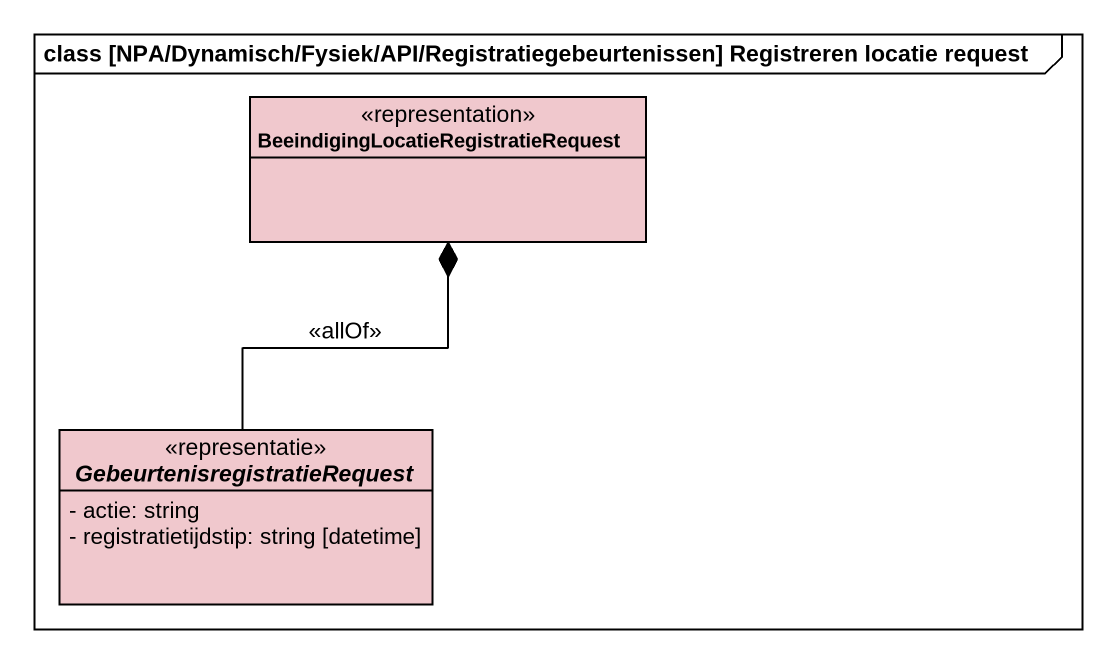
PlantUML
@startuml
mainframe class [NPA/Dynamisch/Fysiek/API/Registratiegebeurtenissen] Registreren locatie request
hide circle
hide empty members
skinparam classAttributeIconSize 0
class "BeeindigingLocatieRegistratieRequest" as BeeindigingLocatieRegistrati <<representation>> #F0C8CD
abstract class "GebeurtenisregistratieRequest" as GebeurtenisregistratieReques <<representatie>> #F0C8CD {
  - actie: string
  - registratietijdstip: string [datetime]
}
GebeurtenisregistratieReques -up-* BeeindigingLocatieRegistrati : <<allOf>>
@enduml
